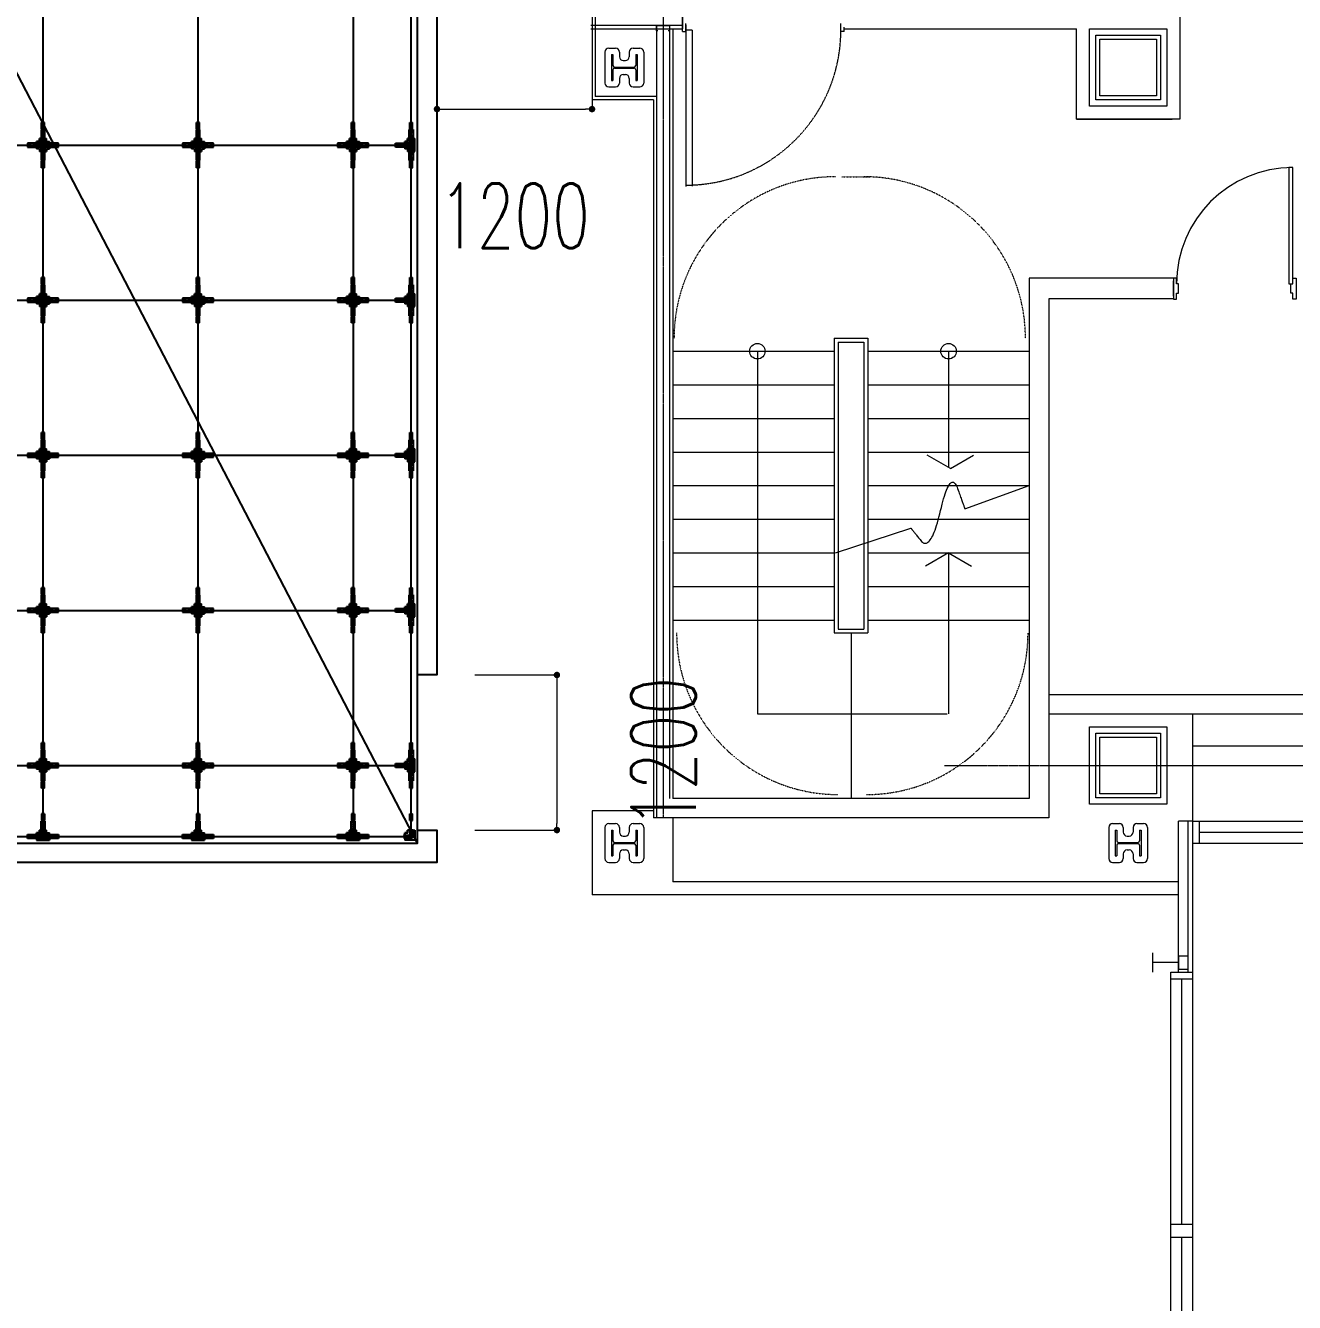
# Model space of a CAD drawing. Extents: x 225000 to 2157367, y 208400 to 840900.
# Drawn here: x 508391 to 518213, y 383647 to 393527 of the extents above; entities that cross this region are included whole.
import ezdxf

# ---------------------------------------------------------------- set-up
doc = ezdxf.new("R2010")
doc.units = 0
doc.header["$LTSCALE"] = 10
for name, pattern in [('Data Center Layout_L20$0$CENTER', [2, 1.25, -0.25, 0.25, -0.25]), ('Data Center Layout_L20$0$HIDDENK1', [0.334, 0.167, -0.167]), ('Data Center Layout_L20$0$HIDDENK2', [0.5, 0.25, -0.25]), ('XFDC20$0$CENTERX2', [4, 2.5, -0.5, 0.5, -0.5]), ('XFDC20$0$HIDDEN2', [0.1875, 0.125, -0.0625])]:
    doc.linetypes.add(name, pattern=pattern)
for name, color, linetype, lineweight in [('Data Center Layout_L20$0$ARC', 252, 'Continuous', 0), ('Data Center Layout_L20$0$K-SIN', 252, 'Data Center Layout_L20$0$CENTER', 9), ('Data Center Layout_L20$0$STEEL1', 252, 'Continuous', 0), ('Data Center Layout_L20$0$SUGATA3', 252, 'Continuous', 0)]:
    doc.layers.add(name, color=color, linetype=linetype, lineweight=lineweight)
for name, color, linetype in [('Data Center Layout_L20$0$MACHINE-DIM', 252, 'Continuous'), ('XFDC20$0$A-C-2800 (PH1)', 191, 'Continuous'), ('XFDC20$0$AC-S', 150, 'Continuous')]:
    doc.layers.add(name, color=color, linetype=linetype)
for name, color, linetype, plot in [('XFDC20$0$A-Area (PH1)', 170, 'Continuous', False), ('XFDC20$0$A-C-Point', 9, 'Continuous', False), ('XFDC20$0$A-C-Point Other', 15, 'Continuous', False)]:
    doc.layers.add(name, color=color, linetype=linetype, plot=plot)
doc.styles.add('Data Center Layout_L20$0$型式1', font='simplex.shx', dxfattribs={"width": 0.68, "bigfont": 'chineset.shx'})
doc.dimstyles.new('Data Center Layout_L20$0$DIM-50-00', dxfattribs={"dimscale": 0, "dimtxt": 150, "dimasz": 50, "dimexe": 0, "dimexo": 0.1, "dimgap": 50, "dimtad": 1, "dimdec": 1, "dimdsep": 46, "dimtxsty": 'Data Center Layout_L20$0$型式1', "dimblk": 'Data Center Layout_L20$0$_Dot', "dimcen": 0, "dimclrd": 256, "dimclre": 256, "dimclrt": 256, "dimadec": 0, "dimazin": 0, "dimtfac": 0.8, "dimtdec": 1, "dimtmove": 2, "dimatfit": 3, "dimldrblk": 'Data Center Layout_L20$0$_ArchTick', "dimfxl": 1, "dimtolj": 1, "dimlwd": 13, "dimlwe": 9, "dimarcsym": 0})

# ---------------------------------------------------------------- blocks, each defined once
blk = doc.blocks.new('Data Center Layout_L20$0$_Dot')
at = {"layer": 'Data Center Layout_L20$0$MACHINE-DIM', "color": 0, "lineweight": -2}
blk.add_line((-0.5, 0), (-1, 0), dxfattribs=at)
at = {"layer": 'Data Center Layout_L20$0$MACHINE-DIM', "color": 0, "const_width": 0.5}
blk.add_lwpolyline([(-0.25, 0, 1), (0.25, 0, 1)], format="xyb", close=True, dxfattribs=at)
blk = doc.blocks.new('*D118')
at = {"layer": 'Data Center Layout_L20$0$STEEL1', "lineweight": 9, "transparency": 16777216}
for p, q in [((511575.6, 193316.6), (511575.6, 192880.4)), ((512775.6, 193316.6), (512775.6, 192880.4))]:
    blk.add_line(p, q, dxfattribs=at)
at = {"layer": 'Data Center Layout_L20$0$STEEL1', "lineweight": 13, "transparency": 16777216}
blk.add_line((511625.6, 192880.4), (512725.6, 192880.4), dxfattribs=at)
at = {"layer": 'DEFPOINTS', "color": 0, "transparency": 16777216}
for p in [(511575.6, 193316.7), (512775.6, 193316.7), (512775.6, 192880.4)]:
    blk.add_point(p, dxfattribs=at)
at = {"layer": 'Data Center Layout_L20$0$STEEL1', "lineweight": 13, "transparency": 16777216, "xscale": 50, "yscale": 50, "zscale": 50, "rotation": 180}
blk.add_blockref('Data Center Layout_L20$0$_Dot', (511575.6, 192880.4), dxfattribs=at)
at = {"layer": 'Data Center Layout_L20$0$STEEL1', "lineweight": 13, "transparency": 16777216, "xscale": 50, "yscale": 50, "zscale": 50}
blk.add_blockref('Data Center Layout_L20$0$_Dot', (512775.6, 192880.4), dxfattribs=at)
at = {"layer": 'Data Center Layout_L20$0$STEEL1', "transparency": 16777216, "insert": (512175.6, 192055.4), "char_height": 500, "attachment_point": 5, "style": 'Data Center Layout_L20$0$型式1'}
blk.add_mtext('\\A1;1200', dxfattribs=at)
blk = doc.blocks.new('Data Center Layout_L20$0$_ArchTick')
at = {"layer": 'Data Center Layout_L20$0$MACHINE-DIM', "color": 0, "const_width": 0.15}
blk.add_lwpolyline([(-0.5, -0.5), (0.5, 0.5)], dxfattribs=at)
blk = doc.blocks.new('*D119')
at = {"layer": 'Data Center Layout_L20$0$STEEL1', "lineweight": 9, "transparency": 16777216}
for p, q in [((511869.7, 188502.3), (512503.8, 188502.3)), ((511869.7, 187302.3), (512503.8, 187302.3))]:
    blk.add_line(p, q, dxfattribs=at)
at = {"layer": 'Data Center Layout_L20$0$STEEL1', "lineweight": 13, "transparency": 16777216}
blk.add_line((512503.8, 188452.3), (512503.8, 187352.3), dxfattribs=at)
at = {"layer": 'DEFPOINTS', "color": 0, "transparency": 16777216}
for p in [(511869.6, 188502.3), (511869.6, 187302.3), (512503.8, 187302.3)]:
    blk.add_point(p, dxfattribs=at)
at = {"layer": 'Data Center Layout_L20$0$STEEL1', "lineweight": 13, "transparency": 16777216, "xscale": 50, "yscale": 50, "zscale": 50}
for p, rotation in [((512503.8, 188502.3), 90), ((512503.8, 187302.3), 270)]:
    blk.add_blockref('Data Center Layout_L20$0$_Dot', p, dxfattribs=dict(at, rotation=rotation))
at = {"layer": 'Data Center Layout_L20$0$STEEL1', "transparency": 16777216, "insert": (513328.8, 187902.3), "char_height": 500, "attachment_point": 5, "rotation": 90, "style": 'Data Center Layout_L20$0$型式1'}
blk.add_mtext('\\A1;1200', dxfattribs=at)
blk = doc.blocks.new('XFDC20$0$Ceil-J十')
for p, q in [((-53, 11), (-53, 11.9)), ((-45, 12.4), (-52.5, 12.4)), ((-44, 10.5), (-52.5, 10.5)), ((-44, 10.5), (-52.5, 10.5)), ((-50, 0), (-50, 28)), ((-28, 28), (-50, 28)), ((-26.8, 26.8), (-50, 26.8)), ((-48, 9.4), (-50, 9.4)), ((-45.5, 4.1), (-50, 4.1)), ((-50, 0), (-50, -28)), ((-48, 0), (-48, 9.4)), ((-48, 0), (-48, -9.4)), ((-45.5, 0), (-45.5, 10.5)), ((-45.5, 8), (-21.3, 8)), ((-21.3, 1.5), (-45.5, 1.5)), ((-45.5, 0), (-45.5, -10.5)), ((-44, 10.5), (-44, 11.4)), ((-44, 10.5), (-18.4, 10.5)), ((-39.5, 8), (-39.5, 10.5)), ((-39.5, 0), (-39.5, 1.5)), ((-39.5, 0), (-39.5, -1.5)), ((0, 50), (-28, 50)), ((-28, 28), (-28, 50)), ((-26.8, 26.8), (-26.8, 50)), ((-20, 7.6), (-20, 10.5)), ((-18.8, 4), (-18.8, 5.5)), ((-12.4, 45), (-12.4, 52.5)), ((-11, 53), (-11.9, 53)), ((-10.5, 44), (-11.4, 44)), ((-10.5, 44), (-10.5, 52.5)), ((0, 45.5), (-10.5, 45.5)), ((-10.5, 44), (-10.5, 18.4)), ((-8, 39.5), (-10.5, 39.5)), ((-7.6, 20), (-10.5, 20)), ((-9.4, 48), (-9.4, 50)), ((0, 48), (-9.4, 48)), ((-8, 45.5), (-8, 21.3)), ((-4, 18.8), (-5.5, 18.8)), ((-4.1, 45.5), (-4.1, 50)), ((-1.5, 21.3), (-1.5, 45.5)), ((0, 39.5), (-1.5, 39.5)), ((0, 50), (28, 50)), ((0, 48), (9.4, 48)), ((0, 45.5), (10.5, 45.5)), ((0, 39.5), (1.5, 39.5)), ((1.5, 21.3), (1.5, 45.5)), ((4, 18.8), (5.5, 18.8)), ((4.1, 45.5), (4.1, 50)), ((7.6, 20), (10.5, 20)), ((8, 45.5), (8, 21.3)), ((8, 39.5), (10.5, 39.5)), ((9.4, 48), (9.4, 50)), ((10.5, 44), (10.5, 52.5)), ((10.5, 44), (10.5, 18.4)), ((10.5, 44), (11.4, 44)), ((11, 53), (11.9, 53)), ((12.4, 45), (12.4, 52.5)), ((44, 10.5), (18.4, 10.5)), ((18.8, 4), (18.8, 5.5)), ((20, 7.6), (20, 10.5)), ((45.5, 8), (21.3, 8)), ((21.3, 1.5), (45.5, 1.5)), ((26.8, 26.8), (26.8, 50)), ((26.8, 26.8), (50, 26.8)), ((28, 28), (28, 50)), ((28, 28), (50, 28)), ((28.6, 28), (37.8, 28)), ((39.5, 8), (39.5, 10.5)), ((39.5, 0), (39.5, 1.5)), ((39.5, 0), (39.5, -1.5)), ((44, 10.5), (44, 11.4)), ((44, 10.5), (52.5, 10.5)), ((45, 12.4), (52.5, 12.4)), ((45.5, 0), (45.5, 10.5)), ((45.5, 4.1), (50, 4.1)), ((45.5, 0), (45.5, -10.5)), ((48, 0), (48, 9.4)), ((48, 9.4), (50, 9.4)), ((48, 0), (48, -9.4)), ((50, 0), (50, 28)), ((50, 0), (50, -28)), ((53, 11), (53, 11.9)), ((-53, -11), (-53, -11.9)), ((-44, -10.5), (-52.5, -10.5)), ((-45, -12.4), (-52.5, -12.4)), ((-45.5, -4.1), (-50, -4.1)), ((-48, -9.4), (-50, -9.4)), ((-26.8, -26.8), (-50, -26.8)), ((-28, -28), (-50, -28)), ((-21.3, -1.5), (-45.5, -1.5)), ((-45.5, -8), (-21.3, -8)), ((-44, -10.5), (-18.4, -10.5)), ((-44, -10.5), (-44, -11.4)), ((-39.5, -8), (-39.5, -10.5)), ((-28, -28), (-28, -50)), ((0, -50), (-28, -50)), ((-26.8, -26.8), (-26.8, -50)), ((-20, -7.6), (-20, -10.5)), ((-18.8, -4), (-18.8, -5.5)), ((-12.4, -45), (-12.4, -52.5)), ((-11, -53), (-11.9, -53)), ((-10.5, -44), (-11.4, -44)), ((-10.5, -44), (-10.5, -18.4)), ((-7.6, -20), (-10.5, -20)), ((-8, -39.5), (-10.5, -39.5)), ((-10.5, -44), (-10.5, -52.5)), ((0, -45.5), (-10.5, -45.5)), ((0, -48), (-9.4, -48)), ((-9.4, -48), (-9.4, -50)), ((-8, -45.5), (-8, -21.3)), ((-4, -18.8), (-5.5, -18.8)), ((-4.1, -45.5), (-4.1, -50)), ((-1.5, -21.3), (-1.5, -45.5)), ((0, -39.5), (-1.5, -39.5)), ((0, -39.5), (1.5, -39.5)), ((0, -45.5), (10.5, -45.5)), ((0, -48), (9.4, -48)), ((0, -50), (28, -50)), ((1.5, -21.3), (1.5, -45.5)), ((4, -18.8), (5.5, -18.8)), ((4.1, -45.5), (4.1, -50)), ((7.6, -20), (10.5, -20)), ((8, -45.5), (8, -21.3)), ((8, -39.5), (10.5, -39.5)), ((9.4, -48), (9.4, -50)), ((10.5, -44), (10.5, -18.4)), ((10.5, -44), (10.5, -52.5)), ((10.5, -44), (11.4, -44)), ((11, -53), (11.9, -53)), ((12.4, -45), (12.4, -52.5)), ((14, -1.5), (13.9, -1.5)), ((44, -10.5), (18.4, -10.5)), ((18.8, -4), (18.8, -5.5)), ((20, -7.6), (20, -10.5)), ((21.3, -1.5), (45.5, -1.5)), ((45.5, -8), (21.3, -8)), ((26.8, -26.8), (50, -26.8)), ((26.8, -26.8), (26.8, -50)), ((28, -28), (28, -50)), ((28, -28), (50, -28)), ((39.5, -8), (39.5, -10.5)), ((44, -10.5), (52.5, -10.5)), ((44, -10.5), (44, -11.4)), ((45, -12.4), (52.5, -12.4)), ((45.5, -4.1), (50, -4.1)), ((48, -9.4), (50, -9.4)), ((53, -11), (53, -11.9))]:
    blk.add_line(p, q)
blk.add_circle((0, 0), 14)
for centre, radius, start, end in [((-52.5, 11.9), 0.5, 90, 180), ((-52.5, 11), 0.5, 180, 270), ((-45, 11.4), 1, 0, 90), ((-21.3, 5.5), 2.5, 0, 90), ((-21.3, 4), 2.5, 270, 0), ((-18.4, 13), 2.5, 270, 324.70561), ((0, 0), 20, 125.29439, 144.70561), ((-11.9, 52.5), 0.5, 90, 180), ((-11.4, 45), 1, 180, 270), ((-13, 18.4), 2.5, 305.29439, 0), ((-11, 52.5), 0.5, 0, 90), ((-5.5, 21.3), 2.5, 180, 270), ((-4, 21.3), 2.5, 270, 0), ((4, 21.3), 2.5, 180, 270), ((5.5, 21.3), 2.5, 270, 0), ((11, 52.5), 0.5, 90, 180), ((13, 18.4), 2.5, 180, 234.70561), ((11.4, 45), 1, 270, 0), ((0, 0), 20, 35.29439, 54.70561), ((11.9, 52.5), 0.5, 0, 90), ((18.4, 13), 2.5, 215.29439, 270), ((21.3, 5.5), 2.5, 90, 180), ((21.3, 4), 2.5, 180, 270), ((45, 11.4), 1, 90, 180), ((52.5, 11.9), 0.5, 0, 90), ((52.5, 11), 0.5, 270, 0), ((-52.5, -11), 0.5, 90, 180), ((-52.5, -11.9), 0.5, 180, 270), ((-45, -11.4), 1, 270, 0), ((-21.3, -4), 2.5, 0, 90), ((-21.3, -5.5), 2.5, 270, 0), ((-18.4, -13), 2.5, 35.29439, 90), ((0, 0), 20, 215.29439, 234.70561), ((-11.4, -45), 1, 90, 180), ((-11.9, -52.5), 0.5, 180, 270), ((-13, -18.4), 2.5, 0, 54.70561), ((-11, -52.5), 0.5, 270, 0), ((-5.5, -21.3), 2.5, 90, 180), ((-4, -21.3), 2.5, 0, 90), ((4, -21.3), 2.5, 90, 180), ((5.5, -21.3), 2.5, 0, 90), ((13, -18.4), 2.5, 125.29439, 180), ((11, -52.5), 0.5, 180, 270), ((11.4, -45), 1, 0, 90), ((0, 0), 20, 305.29439, 324.70561), ((11.9, -52.5), 0.5, 270, 0), ((18.4, -13), 2.5, 90, 144.70561), ((21.3, -4), 2.5, 90, 180), ((21.3, -5.5), 2.5, 180, 270), ((45, -11.4), 1, 180, 270), ((52.5, -11), 0.5, 0, 90), ((52.5, -11.9), 0.5, 270, 0)]:
    blk.add_arc(centre, radius, start, end)
blk = doc.blocks.new('XFDC20$0$Turnbuckle-POINT')
at = {"extrusion": (0, 1, 0)}
for p, q in [((-2.5, -1.1), (-2.5, 1.1)), ((2.5, 1.1), (-2.5, 1.1)), ((2.5, -1.1), (2.5, 1.1)), ((2.5, -1.1), (-2.5, -1.1))]:
    blk.add_line(p, q, dxfattribs=at)
at = {"color": 1, "linetype": 'XFDC20$0$HIDDEN2', "ltscale": 0.5, "extrusion": (0, 1, 0)}
for p, q in [((-2.2, -1.1), (-2.2, 1.1)), ((2.2, -1.1), (2.2, 1.1))]:
    blk.add_line(p, q, dxfattribs=at)
blk.add_circle((0, 0), 0.476)
blk = doc.blocks.new('XFDC20$0$A-C-Support (24x24x6t)')
for p, q in [((1.5, 12), (-1.5, 12)), ((-1.5, 12), (-1.5, 2.75)), ((1.5, 2.75), (1.5, 12)), ((-2.75, 1.5), (-12, 1.5)), ((-12, 1.5), (-12, -1.5)), ((12, 1.5), (2.75, 1.5)), ((12, -1.5), (12, 1.5)), ((-12, -1.5), (-2.75, -1.5)), ((-1.5, -2.75), (-1.5, -12)), ((1.5, -12), (1.5, -2.75)), ((2.75, -1.5), (12, -1.5)), ((-1.5, -12), (1.5, -12))]:
    blk.add_line(p, q)
at = {"color": 9, "linetype": 'XFDC20$0$CENTERX2', "ltscale": 0.01}
for p, q in [((5, 0), (-5, 0)), ((0, 5), (0, -5))]:
    blk.add_line(p, q, dxfattribs=at)
for centre, radius in [((0, 10.04), 0.652), ((-10.04, 0), 0.652), ((-6.97, 0), 0.652), ((0, 0), 1.63), ((0, 7.05), 0.652), ((6.97, 0), 0.652), ((10.04, 0), 0.652), ((0, -7.05), 0.652), ((0, -10.04), 0.652)]:
    blk.add_circle(centre, radius)
for centre, start, end in [((-2.75, 2.75), 270, 360), ((2.75, 2.75), 180, 270), ((-2.75, -2.75), 0, 90), ((2.75, -2.75), 90, 180)]:
    blk.add_arc(centre, 1.25, start, end)
blk = doc.blocks.new('XFDC20$0$Ceil-JT')
for p, q in [((-53, 11), (-53, 11.9)), ((-45, 12.4), (-52.5, 12.4)), ((-44, 10.5), (-52.5, 10.5)), ((-50, 0), (-50, 28)), ((-28, 28), (-50, 28)), ((-26.8, 26.8), (-50, 26.8)), ((-48, 9.4), (-50, 9.4)), ((-45.5, 4.1), (-50, 4.1)), ((-50, 0), (-50, -28)), ((-48, 0), (-48, 9.4)), ((-48, 0), (-48, -9.4)), ((-45.5, 0), (-45.5, 10.5)), ((-45.5, 8), (-21.3, 8)), ((-21.3, 1.5), (-45.5, 1.5)), ((-45.5, 0), (-45.5, -10.5)), ((-44, 10.5), (-44, 11.4)), ((-44, 10.5), (-18.4, 10.5)), ((-39.5, 8), (-39.5, 10.5)), ((-39.5, 0), (-39.5, 1.5)), ((-39.5, 0), (-39.5, -1.5)), ((0, 50), (-28, 50)), ((-28, 28), (-28, 50)), ((-26.8, 26.8), (-26.8, 50)), ((-20, 7.6), (-20, 10.5)), ((-18.8, 4), (-18.8, 5.5)), ((-12.4, 45), (-12.4, 52.5)), ((-11, 53), (-11.9, 53)), ((-10.5, 44), (-11.4, 44)), ((-10.5, 44), (-10.5, 52.5)), ((0, 45.5), (-10.5, 45.5)), ((-10.5, 44), (-10.5, 18.4)), ((-8, 39.5), (-10.5, 39.5)), ((-7.6, 20), (-10.5, 20)), ((-9.4, 48), (-9.4, 50)), ((0, 48), (-9.4, 48)), ((-8, 45.5), (-8, 21.3)), ((-4, 18.8), (-5.5, 18.8)), ((-4.1, 45.5), (-4.1, 50)), ((-1.5, 21.3), (-1.5, 45.5)), ((0, 39.5), (-1.5, 39.5)), ((0, 50), (28, 50)), ((0, 48), (9.4, 48)), ((0, 45.5), (10.5, 45.5)), ((0, 39.5), (1.5, 39.5)), ((1.5, 21.3), (1.5, 45.5)), ((4, 18.8), (5.5, 18.8)), ((4.1, 45.5), (4.1, 50)), ((7.6, 20), (10.5, 20)), ((8, 45.5), (8, 21.3)), ((8, 39.5), (10.5, 39.5)), ((9.4, 48), (9.4, 50)), ((10.5, 44), (10.5, 52.5)), ((10.5, 44), (10.5, 18.4)), ((10.5, 44), (11.4, 44)), ((11, 53), (11.9, 53)), ((12.4, 45), (12.4, 52.5)), ((44, 10.5), (18.4, 10.5)), ((18.8, 4), (18.8, 5.5)), ((20, 7.6), (20, 10.5)), ((45.5, 8), (21.3, 8)), ((21.3, 1.5), (45.5, 1.5)), ((26.8, 26.8), (26.8, 50)), ((26.8, 26.8), (50, 26.8)), ((28, 28), (28, 50)), ((28, 28), (50, 28)), ((39.5, 8), (39.5, 10.5)), ((39.5, 0), (39.5, 1.5)), ((39.5, 0), (39.5, -1.5)), ((44, 10.5), (44, 11.4)), ((44, 10.5), (52.5, 10.5)), ((44, 10.5), (52.5, 10.5)), ((45, 12.4), (52.5, 12.4)), ((45.5, 0), (45.5, 10.5)), ((45.5, 4.1), (50, 4.1)), ((45.5, 0), (45.5, -10.5)), ((48, 0), (48, 9.4)), ((48, 9.4), (50, 9.4)), ((48, 0), (48, -9.4)), ((50, 0), (50, 28)), ((50, 0), (50, -28)), ((53, 11), (53, 11.9)), ((-53, -11), (-53, -11.9)), ((-44, -10.5), (-52.5, -10.5)), ((-45, -12.4), (-52.5, -12.4)), ((-45.5, -4.1), (-50, -4.1)), ((-48, -9.4), (-50, -9.4)), ((-50, -26.8), (50, -26.8)), ((-50, -28), (50, -28)), ((-21.3, -1.5), (-45.5, -1.5)), ((-45.5, -8), (-21.3, -8)), ((-44, -10.5), (-18.4, -10.5)), ((-44, -10.5), (-44, -11.4)), ((-39.5, -8), (-39.5, -10.5)), ((-20, -7.6), (-20, -10.5)), ((-18.8, -4), (-18.8, -5.5)), ((44, -10.5), (-18.4, -10.5)), ((10.4, -7.5), (-10.4, -7.5)), ((18.8, -4), (18.8, -5.5)), ((20, -7.6), (20, -10.5)), ((21.3, -1.5), (45.5, -1.5)), ((45.5, -8), (21.3, -8)), ((39.5, -8), (39.5, -10.5)), ((44, -10.5), (52.5, -10.5)), ((44, -10.5), (44, -11.4)), ((45, -12.4), (52.5, -12.4)), ((45.5, -4.1), (50, -4.1)), ((48, -9.4), (50, -9.4)), ((53, -11), (53, -11.9))]:
    blk.add_line(p, q)
for centre, radius, start, end in [((-52.5, 11.9), 0.5, 90, 180), ((-52.5, 11), 0.5, 180, 270), ((-45, 11.4), 1, 0, 90), ((-21.3, 5.5), 2.5, 0, 90), ((-21.3, 4), 2.5, 270, 0), ((-18.4, 13), 2.5, 270, 324.70561), ((0, 0), 20, 125.29439, 144.70561), ((0, 0), 14, 334.22854, 205.77146), ((-11.9, 52.5), 0.5, 90, 180), ((-11.4, 45), 1, 180, 270), ((-13, 18.4), 2.5, 305.29439, 0), ((-11, 52.5), 0.5, 0, 90), ((-5.5, 21.3), 2.5, 180, 270), ((-4, 21.3), 2.5, 270, 0), ((4, 21.3), 2.5, 180, 270), ((5.5, 21.3), 2.5, 270, 0), ((11, 52.5), 0.5, 90, 180), ((13, 18.4), 2.5, 180, 234.70561), ((11.4, 45), 1, 270, 0), ((0, 0), 20, 35.29439, 54.70561), ((11.9, 52.5), 0.5, 0, 90), ((18.4, 13), 2.5, 215.29439, 270), ((21.3, 5.5), 2.5, 90, 180), ((21.3, 4), 2.5, 180, 270), ((45, 11.4), 1, 90, 180), ((52.5, 11.9), 0.5, 0, 90), ((52.5, 11), 0.5, 270, 0), ((-52.5, -11), 0.5, 90, 180), ((-52.5, -11.9), 0.5, 180, 270), ((-45, -11.4), 1, 270, 0), ((-21.3, -4), 2.5, 0, 90), ((-21.3, -5.5), 2.5, 270, 0), ((-10.4, -5), 2.5, 205.77146, 270), ((10.4, -5), 2.5, 270, 334.22854), ((21.3, -4), 2.5, 90, 180), ((21.3, -5.5), 2.5, 180, 270), ((45, -11.4), 1, 180, 270), ((52.5, -11), 0.5, 0, 90), ((52.5, -11.9), 0.5, 270, 0)]:
    blk.add_arc(centre, radius, start, end)
blk = doc.blocks.new('XFDC20$0$A-C-Support-T (24x24x6t)')
for p, q in [((1.5, 12), (-1.5, 12)), ((-1.5, 12), (-1.5, 2.75)), ((1.5, -12), (1.5, 12)), ((-2.75, 1.5), (-12, 1.5)), ((-12, 1.5), (-12, -1.5)), ((-12, -1.5), (-2.75, -1.5)), ((-1.5, -2.75), (-1.5, -12)), ((-1.5, -12), (1.5, -12))]:
    blk.add_line(p, q)
at = {"color": 9, "linetype": 'XFDC20$0$CENTERX2', "ltscale": 0.01}
for p, q in [((-5, 0), (0, 0)), ((0, 5), (0, -5))]:
    blk.add_line(p, q, dxfattribs=at)
for centre in [(0, 10.04), (-10.04, 0), (-7.05, 0), (0, 6.97), (0, -6.97), (0, -10.04)]:
    blk.add_circle(centre, 0.652)
for centre, start, end in [((-2.75, 2.75), 270, 0), ((-2.75, -2.75), 0, 90)]:
    blk.add_arc(centre, 1.25, start, end)
blk = doc.blocks.new('XFDC20$0$Ceil-JL')
for p, q in [((-53, 11), (-53, 11.9)), ((-45, 12.4), (-52.5, 12.4)), ((-44, 10.5), (-52.5, 10.5)), ((-50, 0), (-50, 28)), ((-28, 28), (-50, 28)), ((-26.8, 26.8), (-50, 26.8)), ((-48, 9.4), (-50, 9.4)), ((-45.5, 4.1), (-50, 4.1)), ((-50, 0), (-50, -28)), ((-48, 0), (-48, 9.4)), ((-48, 0), (-48, -9.4)), ((-45.5, 0), (-45.5, 10.5)), ((-45.5, 8), (-21.3, 8)), ((-21.3, 1.5), (-45.5, 1.5)), ((-45.5, 0), (-45.5, -10.5)), ((-44, 10.5), (-44, 11.4)), ((-44, 10.5), (-18.4, 10.5)), ((-39.5, 8), (-39.5, 10.5)), ((-39.5, 0), (-39.5, 1.5)), ((-39.5, 0), (-39.5, -1.5)), ((0, 50), (-28, 50)), ((-28, 28), (-28, 50)), ((-26.8, 26.8), (-26.8, 50)), ((-20, 7.6), (-20, 10.5)), ((-18.8, 4), (-18.8, 5.5)), ((-12.4, 45), (-12.4, 52.5)), ((-11, 53), (-11.9, 53)), ((-10.5, 44), (-11.4, 44)), ((-10.5, 44), (-10.5, 52.5)), ((0, 45.5), (-10.5, 45.5)), ((-10.5, 44), (-10.5, 18.4)), ((-8, 39.5), (-10.5, 39.5)), ((-7.6, 20), (-10.5, 20)), ((-9.4, 48), (-9.4, 50)), ((0, 48), (-9.4, 48)), ((-8, 45.5), (-8, 21.3)), ((-4, 18.8), (-5.5, 18.8)), ((-4.1, 45.5), (-4.1, 50)), ((-1.5, 21.3), (-1.5, 45.5)), ((0, 39.5), (-1.5, 39.5)), ((0, 50), (28, 50)), ((0, 48), (9.4, 48)), ((0, 45.5), (10.5, 45.5)), ((0, 39.5), (1.5, 39.5)), ((1.5, 21.3), (1.5, 45.5)), ((4, 18.8), (5.5, 18.8)), ((4.1, 45.5), (4.1, 50)), ((7.5, -5.2), (7.5, 10.4)), ((7.6, 20), (10.5, 20)), ((8, 45.5), (8, 21.3)), ((8, 39.5), (10.5, 39.5)), ((9.4, 48), (9.4, 50)), ((10.5, 44), (10.5, 52.5)), ((10.5, 44), (10.5, -10.5)), ((10.5, 44), (11.4, 44)), ((11, 53), (11.9, 53)), ((12.4, 45), (12.4, 52.5)), ((26.8, -26.8), (26.8, 50)), ((28, -28), (28, 50)), ((-53, -11), (-53, -11.9)), ((-44, -10.5), (-52.5, -10.5)), ((-45, -12.4), (-52.5, -12.4)), ((-45.5, -4.1), (-50, -4.1)), ((-48, -9.4), (-50, -9.4)), ((-50, -26.8), (26.8, -26.8)), ((-50, -28), (28, -28)), ((-21.3, -1.5), (-45.5, -1.5)), ((-45.5, -8), (-21.3, -8)), ((-44, -10.5), (10.5, -10.5)), ((-44, -10.5), (-44, -11.4)), ((-39.5, -8), (-39.5, -10.5)), ((-20, -7.6), (-20, -10.5)), ((-18.8, -4), (-18.8, -5.5)), ((6.1, -7.5), (-10.4, -7.5))]:
    blk.add_line(p, q)
for centre, radius, start, end in [((-52.5, 11.9), 0.5, 90, 180), ((-52.5, 11), 0.5, 180, 270), ((-45, 11.4), 1, 0, 90), ((-21.3, 5.5), 2.5, 0, 90), ((-21.3, 4), 2.5, 270, 0), ((-18.4, 13), 2.5, 270, 324.70561), ((0, 0), 20, 125.29439, 144.70561), ((0, 0), 14, 64.22854, 205.77146), ((-11.9, 52.5), 0.5, 90, 180), ((-11.4, 45), 1, 180, 270), ((-13, 18.4), 2.5, 305.29439, 0), ((-11, 52.5), 0.5, 0, 90), ((-5.5, 21.3), 2.5, 180, 270), ((-4, 21.3), 2.5, 270, 0), ((4, 21.3), 2.5, 180, 270), ((5.5, 21.3), 2.5, 270, 0), ((5, 10.4), 2.5, 0, 64.22854), ((11, 52.5), 0.5, 90, 180), ((11.4, 45), 1, 270, 0), ((11.9, 52.5), 0.5, 0, 90), ((-52.5, -11), 0.5, 90, 180), ((-52.5, -11.9), 0.5, 180, 270), ((-45, -11.4), 1, 270, 0), ((-21.3, -4), 2.5, 0, 90), ((-21.3, -5.5), 2.5, 270, 0), ((-10.4, -5), 2.5, 205.77146, 270), ((5, -5.2), 2.5, 295.77146, 0)]:
    blk.add_arc(centre, radius, start, end)
blk = doc.blocks.new('XFDC20')
at = {"layer": 'XFDC20$0$A-Area (PH1)'}
for points in [[(511425.6, 187202.3), (511425.6, 195002.3), (511825.6, 195002.3), (511825.6, 211127.3), (498925.6, 211127.3), (498925.6, 205602.3), (499325.6, 205602.3), (499325.6, 204802.3), (498925.6, 204802.3), (498925.6, 196274.3), (500497.6, 196274.3), (500497.6, 193502.3), (499375.6, 193502.3), (499375.6, 192752.3)], [(499375.6, 193502.3), (499375.6, 193502.3), (499375.6, 192752.3), (498925.6, 192752.3), (498925.6, 187202.3), (511425.6, 187202.3)]]:
    blk.add_lwpolyline(points, dxfattribs=at)
at = {"layer": 'XFDC20$0$A-C-2800 (PH1)', "ltscale": 0.3}
for p, q in [((508525.6, 211077.3), (508525.6, 187252.3)), ((509725.6, 211077.3), (509725.6, 187252.3)), ((510925.6, 211077.3), (510925.6, 187252.3)), ((511375.6, 187252.3), (511375.6, 196202.3)), ((498975.6, 192602.3), (511375.6, 192602.3)), ((498975.6, 191402.3), (511375.6, 191402.3)), ((498975.6, 190202.3), (511375.6, 190202.3)), ((498975.6, 189002.3), (511375.6, 189002.3)), ((498975.6, 187802.3), (511375.6, 187802.3)), ((498975.6, 187252.3), (511375.6, 187252.3))]:
    blk.add_line(p, q, dxfattribs=at)
at = {"layer": 'XFDC20$0$A-C-Point', "yscale": 10, "zscale": 10}
for p, xscale, rotation in [((508525.5, 192752.3), -10, 90), ((509725.5, 192752.3), -10, 90), ((510925.5, 192752.3), -10, 90), ((511375.7, 192752.3, 0), 10, 270), ((508525.5, 192452.3), -10, 90), ((509725.5, 192452.3), -10, 90), ((510925.5, 192452.3), -10, 90), ((511375.7, 192452.3), 10, 270), ((508525.5, 191552.3), -10, 90), ((509725.5, 191552.3), -10, 90), ((510925.5, 191552.3), -10, 90), ((511375.7, 191552.3, 0), 10, 270), ((508525.5, 191252.3), -10, 90), ((509725.5, 191252.3), -10, 90), ((510925.5, 191252.3), -10, 90), ((511375.7, 191252.3), 10, 270), ((508525.5, 190352.3), -10, 90), ((509725.5, 190352.3), -10, 90), ((510925.5, 190352.3), -10, 90), ((511375.7, 190352.3, 0), 10, 270), ((508525.5, 190052.3), -10, 90), ((509725.5, 190052.3), -10, 90), ((510925.5, 190052.3), -10, 90), ((511375.7, 190052.3), 10, 270), ((508525.5, 189152.3), -10, 90), ((509725.5, 189152.3), -10, 90), ((510925.5, 189152.3), -10, 90), ((511375.7, 189152.3, 0), 10, 270), ((508525.5, 188852.3), -10, 90), ((509725.5, 188852.3), -10, 90), ((510925.5, 188852.3), -10, 90), ((511375.7, 188852.3), 10, 270), ((508525.5, 187952.3), -10, 90), ((509725.5, 187952.3), -10, 90), ((510925.5, 187952.3), -10, 90), ((511375.7, 187952.3, 0), 10, 270), ((508525.5, 187652.3), -10, 90), ((509725.5, 187652.3), -10, 90), ((510925.5, 187652.3), -10, 90), ((511375.7, 187652.3), 10, 270), ((508525.5, 187402.3), 10, 90.00000000000001), ((509725.5, 187402.3), 10, 90.00000000000001), ((510925.5, 187402.3), 10, 90.00000000000001), ((511375.7, 187402.3, 0), 10, 270)]:
    blk.add_blockref('XFDC20$0$Turnbuckle-POINT', p, dxfattribs=dict(at, xscale=xscale, rotation=rotation))
at = {"layer": 'XFDC20$0$A-C-Point Other'}
for name, p in [('XFDC20$0$Ceil-J十', (508525.6, 192602.3)), ('XFDC20$0$Ceil-J十', (509725.6, 192602.3)), ('XFDC20$0$Ceil-J十', (510925.6, 192602.3)), ('XFDC20$0$Ceil-J十', (508525.6, 191402.3)), ('XFDC20$0$Ceil-J十', (509725.6, 191402.3)), ('XFDC20$0$Ceil-J十', (510925.6, 191402.3)), ('XFDC20$0$Ceil-J十', (508525.6, 190202.3)), ('XFDC20$0$Ceil-J十', (509725.6, 190202.3)), ('XFDC20$0$Ceil-J十', (510925.6, 190202.3)), ('XFDC20$0$Ceil-J十', (508525.6, 189002.3)), ('XFDC20$0$Ceil-J十', (509725.6, 189002.3)), ('XFDC20$0$Ceil-J十', (510925.6, 189002.3)), ('XFDC20$0$Ceil-J十', (508525.6, 187802.3)), ('XFDC20$0$Ceil-J十', (509725.6, 187802.3)), ('XFDC20$0$Ceil-J十', (510925.6, 187802.3)), ('XFDC20$0$Ceil-JT', (508525.6, 187252.3)), ('XFDC20$0$Ceil-JT', (509725.6, 187252.3)), ('XFDC20$0$Ceil-JT', (510925.6, 187252.3))]:
    blk.add_blockref(name, p, dxfattribs=at)
at = {"layer": 'XFDC20$0$A-C-Point Other', "rotation": 90.00000000000001}
for p in [(511375.6, 192602.3), (511375.6, 191402.3), (511375.6, 190202.3), (511375.6, 189002.3), (511375.6, 187802.3)]:
    blk.add_blockref('XFDC20$0$Ceil-JT', p, dxfattribs=at)
at = {"layer": 'XFDC20$0$A-C-Point Other', "xscale": -1, "rotation": 90}
blk.add_blockref('XFDC20$0$Ceil-JL', (511375.6, 187252.3), dxfattribs=at)
at = {"layer": 'XFDC20$0$AC-S', "xscale": 10, "yscale": 10, "zscale": 10}
for p in [(508525.6, 192602.3), (509725.6, 192602.3), (510925.6, 192602.3), (508525.6, 191402.3), (509725.6, 191402.3), (510925.6, 191402.3), (508525.6, 190202.3), (509725.6, 190202.3), (510925.6, 190202.3), (508525.6, 189002.3), (509725.6, 189002.3), (510925.6, 189002.3), (508525.6, 187802.3), (509725.6, 187802.3), (510925.6, 187802.3)]:
    blk.add_blockref('XFDC20$0$A-C-Support (24x24x6t)', p, dxfattribs=at)
at = {"layer": 'XFDC20$0$AC-S', "xscale": -10, "yscale": 10, "zscale": 10}
for p, rotation in [((511375.6, 192602.3), 180), ((511375.6, 191402.3), 180), ((511375.6, 190202.3), 180), ((511375.6, 189002.3), 180), ((511375.6, 187802.3), 180), ((508525.6, 187252.3), 90), ((509725.6, 187252.3), 90), ((510925.6, 187252.3), 90)]:
    blk.add_blockref('XFDC20$0$A-C-Support-T (24x24x6t)', p, dxfattribs=dict(at, rotation=rotation))
blk = doc.blocks.new('Data Center Layout_L20')
blk.add_line((511425.59, 187202.31), (498925.59, 211202.31))
blk.add_lwpolyline([(511825.59, 197402.31), (511975.59, 197402.31), (511975.59, 194852.31), (511575.59, 194852.31), (511575.59, 188502.31), (511425.59, 188502.31), (511425.59, 195002.31), (511825.59, 195002.31)], close=True)
blk.add_lwpolyline([(498925.59, 192752.31), (498925.59, 187202.31), (511425.59, 187202.31), (511425.59, 187302.31), (511575.59, 187302.31), (511575.59, 187052.31), (498775.59, 187052.31), (498775.59, 192752.31)])
at = {"layer": 'Data Center Layout_L20$0$ARC'}
for p, q in [((517325.59, 194742.31), (517325.59, 192802.31)), ((512775.59, 193652.31), (512775.59, 192952.31)), ((513476.89, 193482.31), (513476.89, 193662.31)), ((513476.89, 193652.31), (513476.89, 193502.31)), ((512800.59, 193627.31), (512800.59, 192977.31)), ((513476.89, 193527.31), (512765.59, 193527.31)), ((512765.59, 193502.31), (513476.89, 193502.31)), ((513275.59, 193527.31), (513275.59, 187397.31)), ((513375.59, 193527.31), (513375.59, 187547.31)), ((513400.59, 193502.31), (513400.59, 187547.31)), ((513476.89, 193482.31), (513501.89, 193482.31)), ((513501.89, 193482.31), (513501.89, 193542.31)), ((513501.89, 193532.31), (513501.89, 192282.31)), ((513551.89, 193492.31), (513501.89, 193492.31)), ((513551.89, 193492.31), (513551.89, 192283.27)), ((514701.89, 193482.31), (514701.89, 193542.31)), ((514726.89, 193482.31), (514701.89, 193482.31)), ((514726.89, 193482.31), (514726.89, 193514.31)), ((514726.89, 193502.31), (516525.59, 193502.31)), ((516525.59, 192802.31), (516525.59, 193502.31)), ((512905.59, 193352.31), (512957.59, 193352.31)), ((513093.59, 193352.31), (513145.59, 193352.31)), ((512875.59, 193322.31), (512875.59, 193082.31)), ((512925.59, 193302.31), (512925.59, 193102.31)), ((512925.59, 193302.31), (512937.59, 193302.31)), ((512937.59, 193302.31), (512937.59, 193219.31)), ((512987.59, 193322.31), (512987.59, 193286.31)), ((513017.59, 193256.31), (513033.59, 193256.31)), ((513063.59, 193322.31), (513063.59, 193286.31)), ((513113.59, 193302.31), (513113.59, 193219.31)), ((513113.59, 193302.31), (513125.59, 193302.31)), ((513125.59, 193302.31), (513125.59, 193102.31)), ((513175.59, 193322.31), (513175.59, 193082.31)), ((512937.59, 193185.31), (512937.59, 193102.31)), ((512950.59, 193206.31), (513100.59, 193206.31)), ((512950.59, 193198.31), (513100.59, 193198.31)), ((513113.59, 193185.31), (513113.59, 193102.31)), ((512925.59, 193102.31), (512937.59, 193102.31)), ((512987.59, 193118.31), (512987.59, 193082.31)), ((513017.59, 193148.31), (513033.59, 193148.31)), ((513063.59, 193118.31), (513063.59, 193082.31)), ((513113.59, 193102.31), (513125.59, 193102.31)), ((513275.59, 192977.31), (512800.59, 192977.31)), ((512905.59, 193052.31), (512957.59, 193052.31)), ((513093.59, 193052.31), (513145.59, 193052.31)), ((513250.59, 192952.31), (512775.59, 192952.31)), ((513250.59, 192952.31), (513250.59, 187397.31)), ((516525.59, 192802.31), (517265.59, 192802.31)), ((517325.59, 192802.31), (516525.59, 192802.31)), ((516160.59, 191572.31), (516160.59, 187547.31)), ((517275.59, 191572.31), (516160.59, 191572.31)), ((517275.59, 191432.31), (517275.59, 191552.31)), ((516310.59, 191412.31), (516310.59, 187397.31)), ((517275.59, 191412.31), (516310.59, 191412.31)), ((516310.59, 188352.31), (518300.59, 188352.31)), ((516310.59, 188202.31), (517425.59, 188202.31)), ((516310.59, 188202.31), (518450.59, 188202.31)), ((517425.59, 186202.31), (517425.59, 188202.31)), ((521550.59, 187952.31), (517425.59, 187952.31)), ((521550.59, 187952.31), (517425.59, 187952.31)), ((516160.59, 187547.31), (513400.59, 187547.31)), ((512775.59, 187452.31), (512775.59, 186802.31)), ((513250.59, 187452.31), (512775.59, 187452.31)), ((512905.59, 187352.31), (512957.59, 187352.31)), ((513093.59, 187352.31), (513145.59, 187352.31)), ((516310.59, 187397.31), (513250.59, 187397.31)), ((513400.59, 187397.31), (513400.59, 186902.31)), ((516805.59, 187352.31), (516857.59, 187352.31)), ((516993.59, 187352.31), (517045.59, 187352.31)), ((517315.59, 186202.31), (517315.59, 187372.31)), ((517425.59, 187372.31), (517315.59, 187372.31)), ((517425.59, 187372.31), (517315.59, 187372.31)), ((517390.59, 186202.31), (517390.59, 187372.31)), ((517425.59, 187372.31), (522925.59, 187372.31)), ((517475.59, 187372.31), (517475.59, 187202.31)), ((512875.59, 187322.31), (512875.59, 187082.31)), ((512925.59, 187302.31), (512925.59, 187102.31)), ((512925.59, 187302.31), (512937.59, 187302.31)), ((512937.59, 187302.31), (512937.59, 187219.31)), ((512987.59, 187322.31), (512987.59, 187286.31)), ((513017.59, 187256.31), (513033.59, 187256.31)), ((513063.59, 187322.31), (513063.59, 187286.31)), ((513113.59, 187302.31), (513113.59, 187219.31)), ((513113.59, 187302.31), (513125.59, 187302.31)), ((513125.59, 187302.31), (513125.59, 187102.31)), ((513175.59, 187322.31), (513175.59, 187082.31)), ((516775.59, 187322.31), (516775.59, 187082.31)), ((516825.59, 187302.31), (516825.59, 187102.31)), ((516825.59, 187302.31), (516837.59, 187302.31)), ((516837.59, 187302.31), (516837.59, 187219.31)), ((516887.59, 187322.31), (516887.59, 187286.31)), ((516917.59, 187256.31), (516933.59, 187256.31)), ((516963.59, 187322.31), (516963.59, 187286.31)), ((517013.59, 187302.31), (517013.59, 187219.31)), ((517013.59, 187302.31), (517025.59, 187302.31)), ((517025.59, 187302.31), (517025.59, 187102.31)), ((517075.59, 187322.31), (517075.59, 187082.31)), ((517475.59, 187287.31), (519175.59, 187287.31)), ((512937.59, 187185.31), (512937.59, 187102.31)), ((512950.59, 187206.31), (513100.59, 187206.31)), ((512950.59, 187198.31), (513100.59, 187198.31)), ((513017.59, 187148.31), (513033.59, 187148.31)), ((513113.59, 187185.31), (513113.59, 187102.31)), ((516837.59, 187185.31), (516837.59, 187102.31)), ((516850.59, 187206.31), (517000.59, 187206.31)), ((516850.59, 187198.31), (517000.59, 187198.31)), ((516917.59, 187148.31), (516933.59, 187148.31)), ((517013.59, 187185.31), (517013.59, 187102.31)), ((517425.59, 187202.31), (522925.59, 187202.31)), ((512905.59, 187052.31), (512957.59, 187052.31)), ((512925.59, 187102.31), (512937.59, 187102.31)), ((512987.59, 187118.31), (512987.59, 187082.31)), ((513063.59, 187118.31), (513063.59, 187082.31)), ((513093.59, 187052.31), (513145.59, 187052.31)), ((513113.59, 187102.31), (513125.59, 187102.31)), ((516805.59, 187052.31), (516857.59, 187052.31)), ((516825.59, 187102.31), (516837.59, 187102.31)), ((516887.59, 187118.31), (516887.59, 187082.31)), ((516963.59, 187118.31), (516963.59, 187082.31)), ((516993.59, 187052.31), (517045.59, 187052.31)), ((517013.59, 187102.31), (517025.59, 187102.31)), ((517315.59, 186902.31), (513400.59, 186902.31)), ((513250.59, 186802.31), (512775.59, 186802.31)), ((517315.59, 186802.31), (513250.59, 186802.31)), ((517115.59, 186202.31), (517115.59, 186352.31)), ((517315.59, 186202.31), (517315.59, 186352.31)), ((517315.59, 186277.31), (517115.59, 186277.31)), ((517255.59, 186202.31), (517425.59, 186202.31)), ((517255.59, 186202.31), (517425.59, 186202.31)), ((517255.59, 186202.31), (517425.59, 186202.31)), ((517255.59, 182202.31), (517255.59, 186202.31)), ((517255.59, 186152.31), (517425.59, 186152.31)), ((517340.59, 184252.31), (517340.59, 186152.31)), ((517425.59, 182202.31), (517425.59, 186202.31)), ((517255.59, 184252.31), (517425.59, 184252.31)), ((517255.59, 184152.31), (517425.59, 184152.31)), ((517340.59, 182252.31), (517340.59, 184152.31))]:
    blk.add_line(p, q, dxfattribs=at)
at = {"layer": 'Data Center Layout_L20$0$ARC', "linetype": 'Continuous'}
blk.add_line((517255.59, 186202.31), (517425.59, 186202.31), dxfattribs=at)
at = {"layer": 'Data Center Layout_L20$0$ARC'}
for points in [[(513285.59, 193487.31), (513275.59, 193487.31), (513275.59, 193527.31), (513375.59, 193527.31), (513375.59, 193487.31), (513365.59, 193487.31)], [(517275.59, 191411.31), (517300.59, 191411.31), (517300.59, 191456.31), (517315.59, 191456.31), (517315.59, 191528.31), (517300.59, 191528.31), (517300.59, 191573.31), (517275.59, 191573.31), (517275.59, 191411.31)], [(518225.59, 191411.31), (518200.59, 191411.31), (518200.59, 191456.31), (518185.59, 191456.31), (518185.59, 191528.31), (518200.59, 191528.31), (518200.59, 191573.31), (518225.59, 191573.31), (518225.59, 191411.31)]]:
    blk.add_lwpolyline(points, dxfattribs=at)
for points in [[(516625.59, 193502.31), (517225.59, 193502.31), (517225.59, 192902.31), (516625.59, 192902.31)], [(516675.59, 192952.31), (516675.59, 193452.31), (517175.59, 193452.31), (517175.59, 192952.31)], [(516705.59, 192982.31), (516705.59, 193422.31), (517145.59, 193422.31), (517145.59, 192982.31)], [(518200.59, 192428.31), (518170.59, 192428.31), (518170.59, 191528.31), (518200.59, 191528.31)], [(516625.59, 188102.31), (517225.59, 188102.31), (517225.59, 187502.31), (516625.59, 187502.31)], [(516675.59, 187552.31), (516675.59, 188052.31), (517175.59, 188052.31), (517175.59, 187552.31)], [(516705.59, 187582.31), (516705.59, 188022.31), (517145.59, 188022.31), (517145.59, 187582.31)], [(517315.59, 186227.31), (517390.59, 186227.31), (517390.59, 186327.31), (517315.59, 186327.31)]]:
    blk.add_lwpolyline(points, close=True, dxfattribs=at)
at = {"layer": 'Data Center Layout_L20$0$ARC', "linetype": 'Data Center Layout_L20$0$HIDDENK2'}
blk.add_arc((513501.89, 193492.31), 1200, 270, 0, dxfattribs=at)
at = {"layer": 'Data Center Layout_L20$0$ARC'}
for centre, radius, start, end in [((512905.59, 193322.31), 30, 90, 180), ((512957.59, 193322.31), 30, 0, 90), ((513093.59, 193322.31), 30, 90, 180), ((513145.59, 193322.31), 30, 0, 90), ((513017.59, 193286.31), 30, 180, 270), ((513033.59, 193286.31), 30, 270, 0), ((512950.59, 193219.31), 13, 180, 270), ((512950.59, 193185.31), 13, 90, 180), ((513100.59, 193219.31), 13, 270, 0), ((513100.59, 193185.31), 13, 0, 90), ((512905.59, 193082.31), 30, 180, 270), ((512957.59, 193082.31), 30, 270, 0), ((513017.59, 193118.31), 30, 90, 180), ((513033.59, 193118.31), 30, 0, 90), ((513093.59, 193082.31), 30, 180, 270), ((513145.59, 193082.31), 30, 270, 0), ((518200.59, 191528.31), 900, 90, 180), ((512905.59, 187322.31), 30, 90, 180), ((512957.59, 187322.31), 30, 0, 90), ((513093.59, 187322.31), 30, 90, 180), ((513145.59, 187322.31), 30, 0, 90), ((516805.59, 187322.31), 30, 90, 180), ((516857.59, 187322.31), 30, 0, 90), ((516993.59, 187322.31), 30, 90, 180), ((517045.59, 187322.31), 30, 0, 90), ((513017.59, 187286.31), 30, 180, 270), ((513033.59, 187286.31), 30, 270, 0), ((516917.59, 187286.31), 30, 180, 270), ((516933.59, 187286.31), 30, 270, 0), ((512950.59, 187219.31), 13, 180, 270), ((512950.59, 187185.31), 13, 90, 180), ((513017.59, 187118.31), 30, 90, 180), ((513033.59, 187118.31), 30, 0, 90), ((513100.59, 187219.31), 13, 270, 0), ((513100.59, 187185.31), 13, 0, 90), ((516850.59, 187219.31), 13, 180, 270), ((516850.59, 187185.31), 13, 90, 180), ((516917.59, 187118.31), 30, 90, 180), ((516933.59, 187118.31), 30, 0, 90), ((517000.59, 187219.31), 13, 270, 0), ((517000.59, 187185.31), 13, 0, 90), ((512905.59, 187082.31), 30, 180, 270), ((512957.59, 187082.31), 30, 270, 0), ((513093.59, 187082.31), 30, 180, 270), ((513145.59, 187082.31), 30, 270, 0), ((516805.59, 187082.31), 30, 180, 270), ((516857.59, 187082.31), 30, 270, 0), ((516993.59, 187082.31), 30, 180, 270), ((517045.59, 187082.31), 30, 270, 0)]:
    blk.add_arc(centre, radius, start, end, dxfattribs=at)
for p in [(513025.59, 193202.31), (513025.59, 187202.31), (516925.59, 187202.31)]:
    blk.add_point(p, dxfattribs=at)
at = {"layer": 'Data Center Layout_L20$0$K-SIN'}
for p, q in [((513325.59, 195359.12), (513325.59, 187397.31)), ((515503.21, 187802.31), (546925.59, 187802.31))]:
    blk.add_line(p, q, dxfattribs=at)
at = {"layer": 'Data Center Layout_L20$0$SUGATA3', "linetype": 'Data Center Layout_L20$0$HIDDENK1'}
blk.add_line((514710.59, 192357.31), (514930.59, 192357.31), dxfattribs=at)
blk.add_line((514710.59, 192357.31), (514930.59, 192357.31), dxfattribs=at)
at = {"layer": 'Data Center Layout_L20$0$SUGATA3'}
for p, q in [((514650.59, 191107.31), (514650.59, 188827.31)), ((514650.59, 191107.31), (514910.59, 191107.31)), ((514910.59, 191107.31), (514910.59, 188827.31)), ((513400.59, 191007.31), (514650.59, 191007.31)), ((514055.59, 191007.31), (514055.59, 188202.31)), ((514680.59, 191077.31), (514680.59, 188857.31)), ((514680.59, 191077.31), (514880.59, 191077.31)), ((514880.59, 191077.31), (514880.59, 188857.31)), ((514910.59, 191007.31), (516160.59, 191007.31)), ((515535.59, 191007.31), (515535.59, 190108.32)), ((513400.59, 190747.31), (514650.59, 190747.31)), ((514910.59, 190747.31), (516160.59, 190747.31)), ((513400.59, 190487.31), (514650.59, 190487.31)), ((514910.59, 190487.31), (516160.59, 190487.31)), ((513400.59, 190227.31), (514650.59, 190227.31)), ((514910.59, 190227.31), (516160.59, 190227.31)), ((515549.49, 190100.3), (515371.09, 190203.3)), ((515549.49, 190100.3), (515727.89, 190203.3)), ((513400.59, 189967.31), (514650.59, 189967.31)), ((514910.59, 189967.31), (516160.59, 189967.31)), ((515661.47, 189788.31), (516160.59, 189967.31)), ((513400.59, 189707.31), (514650.59, 189707.31)), ((514910.59, 189707.31), (516160.59, 189707.31)), ((514660.59, 189447.31), (515244.04, 189638.61)), ((513400.59, 189447.31), (514650.59, 189447.31)), ((514910.59, 189447.31), (516160.59, 189447.31)), ((515535.59, 189447.31), (515357.19, 189344.31)), ((515535.59, 189447.31), (515713.99, 189344.31)), ((515535.59, 189447.31), (515535.59, 188202.31)), ((513400.59, 189187.31), (514650.59, 189187.31)), ((514910.59, 189187.31), (516160.59, 189187.31)), ((513400.59, 188927.31), (514650.59, 188927.31)), ((514910.59, 188927.31), (516160.59, 188927.31)), ((514650.59, 188827.31), (514910.59, 188827.31)), ((514680.59, 188857.31), (514880.59, 188857.31)), ((514780.59, 188827.31), (514780.59, 187547.31)), ((514055.59, 188202.31), (515525.59, 188202.31))]:
    blk.add_line(p, q, dxfattribs=at)
blk.add_polyline3d([(515244.04, 189638.61, 0), (515244.16, 189638.46, 0), (515244.53, 189638, 0), (515245.15, 189637.24, 0), (515246.01, 189636.17, 0), (515247.11, 189634.79, 0), (515248.46, 189633.11, 0), (515250.06, 189631.12, 0), (515251.9, 189628.82, 0), (515253.99, 189626.22, 0), (515256.33, 189623.31, 0), (515258.9, 189620.1, 0), (515261.73, 189616.58, 0), (515264.8, 189612.75, 0), (515268.12, 189608.62, 0), (515271.68, 189604.18, 0), (515275.49, 189599.43, 0), (515279.54, 189594.38, 0), (515283.84, 189589.03, 0), (515288.39, 189583.36, 0), (515293.18, 189577.4, 0), (515298.21, 189571.12, 0), (515303.49, 189564.54, 0), (515309.02, 189557.65, 0), (515314.79, 189550.46, 0), (515320.81, 189542.96, 0), (515320.81, 189542.96, 0), (515326.95, 189535.98, 0), (515333.09, 189530.36, 0), (515339.23, 189526.08, 0), (515345.36, 189523.16, 0), (515351.49, 189521.59, 0), (515357.62, 189521.36, 0), (515363.75, 189522.49, 0), (515369.87, 189524.97, 0), (515375.99, 189528.8, 0), (515382.11, 189533.98, 0), (515388.22, 189540.51, 0), (515394.34, 189548.4, 0), (515400.45, 189557.63, 0), (515406.56, 189568.22, 0), (515412.66, 189580.15, 0), (515418.77, 189593.44, 0), (515424.87, 189608.08, 0), (515430.97, 189624.06, 0), (515437.06, 189641.4, 0), (515443.16, 189660.09, 0), (515449.25, 189680.13, 0), (515455.34, 189701.53, 0), (515461.42, 189724.27, 0), (515467.51, 189748.36, 0), (515473.59, 189773.81, 0), (515473.59, 189773.81, 0), (515479.63, 189799.15, 0), (515485.62, 189822.96, 0), (515491.54, 189845.22, 0), (515497.39, 189865.93, 0), (515503.18, 189885.11, 0), (515508.91, 189902.73, 0), (515514.57, 189918.82, 0), (515520.17, 189933.36, 0), (515525.71, 189946.36, 0), (515531.18, 189957.81, 0), (515536.58, 189967.72, 0), (515541.93, 189976.08, 0), (515547.2, 189982.9, 0), (515552.42, 189988.18, 0), (515557.57, 189991.91, 0), (515562.65, 189994.1, 0), (515567.67, 189994.74, 0), (515572.63, 189993.84, 0), (515577.52, 189991.4, 0), (515582.35, 189987.41, 0), (515587.11, 189981.88, 0), (515591.81, 189974.8, 0), (515596.45, 189966.18, 0), (515601.02, 189956.02, 0), (515605.53, 189944.31, 0), (515605.53, 189944.31, 0), (515609.92, 189932.08, 0), (515614.12, 189920.35, 0), (515618.15, 189909.12, 0), (515622, 189898.39, 0), (515625.67, 189888.15, 0), (515629.16, 189878.42, 0), (515632.47, 189869.18, 0), (515635.61, 189860.45, 0), (515638.56, 189852.21, 0), (515641.33, 189844.47, 0), (515643.93, 189837.23, 0), (515646.35, 189830.5, 0), (515648.58, 189824.26, 0), (515650.64, 189818.52, 0), (515652.52, 189813.27, 0), (515654.22, 189808.53, 0), (515655.74, 189804.29, 0), (515657.09, 189800.54, 0), (515658.25, 189797.3, 0), (515659.24, 189794.55, 0), (515660.04, 189792.31, 0), (515660.67, 189790.56, 0), (515661.12, 189789.31, 0), (515661.38, 189788.56, 0), (515661.47, 189788.31, 0)], dxfattribs=at)
for centre in [(514055.59, 191007.31), (515535.59, 191007.31)]:
    blk.add_circle(centre, 60, dxfattribs=at)
at = {"layer": 'Data Center Layout_L20$0$SUGATA3', "linetype": 'Data Center Layout_L20$0$HIDDENK1'}
for centre, start, end in [((514660.59, 191107.31), 90, 180), ((514880.59, 191107.31), 0, 90), ((514680.59, 188827.31), 180, 270), ((514900.59, 188827.31), 270, 0)]:
    blk.add_arc(centre, 1250, start, end, dxfattribs=at)
at = {"layer": 'Data Center Layout_L20$0$STEEL1'}
dim = blk.add_linear_dim(base=(512775.59, 192880.4), p1=(511575.59, 193316.65), p2=(512775.59, 193316.65), dimstyle='Data Center Layout_L20$0$DIM-50-00', override={"dimscale": 1, "dimtxt": 500}, dxfattribs=at)
dim.commit()
dim.dimension.update_dxf_attribs({"geometry": '*D118', "text_midpoint": (512175.59, 192055.4)})
dim = blk.add_linear_dim(base=(512503.83, 187302.31), p1=(511869.63, 188502.31), p2=(511869.63, 187302.31), angle=90, dimstyle='Data Center Layout_L20$0$DIM-50-00', override={"dimscale": 1, "dimtxt": 500}, dxfattribs=at)
dim.commit()
dim.dimension.update_dxf_attribs({"geometry": '*D119', "text_midpoint": (513328.83, 187902.31)})

msp = doc.modelspace()

# ---------------------------------------------------------------- block references
for name in ['Data Center Layout_L20', 'XFDC20']:
    msp.add_blockref(name, (0, 200000))

doc.saveas('drawing.dxf')
